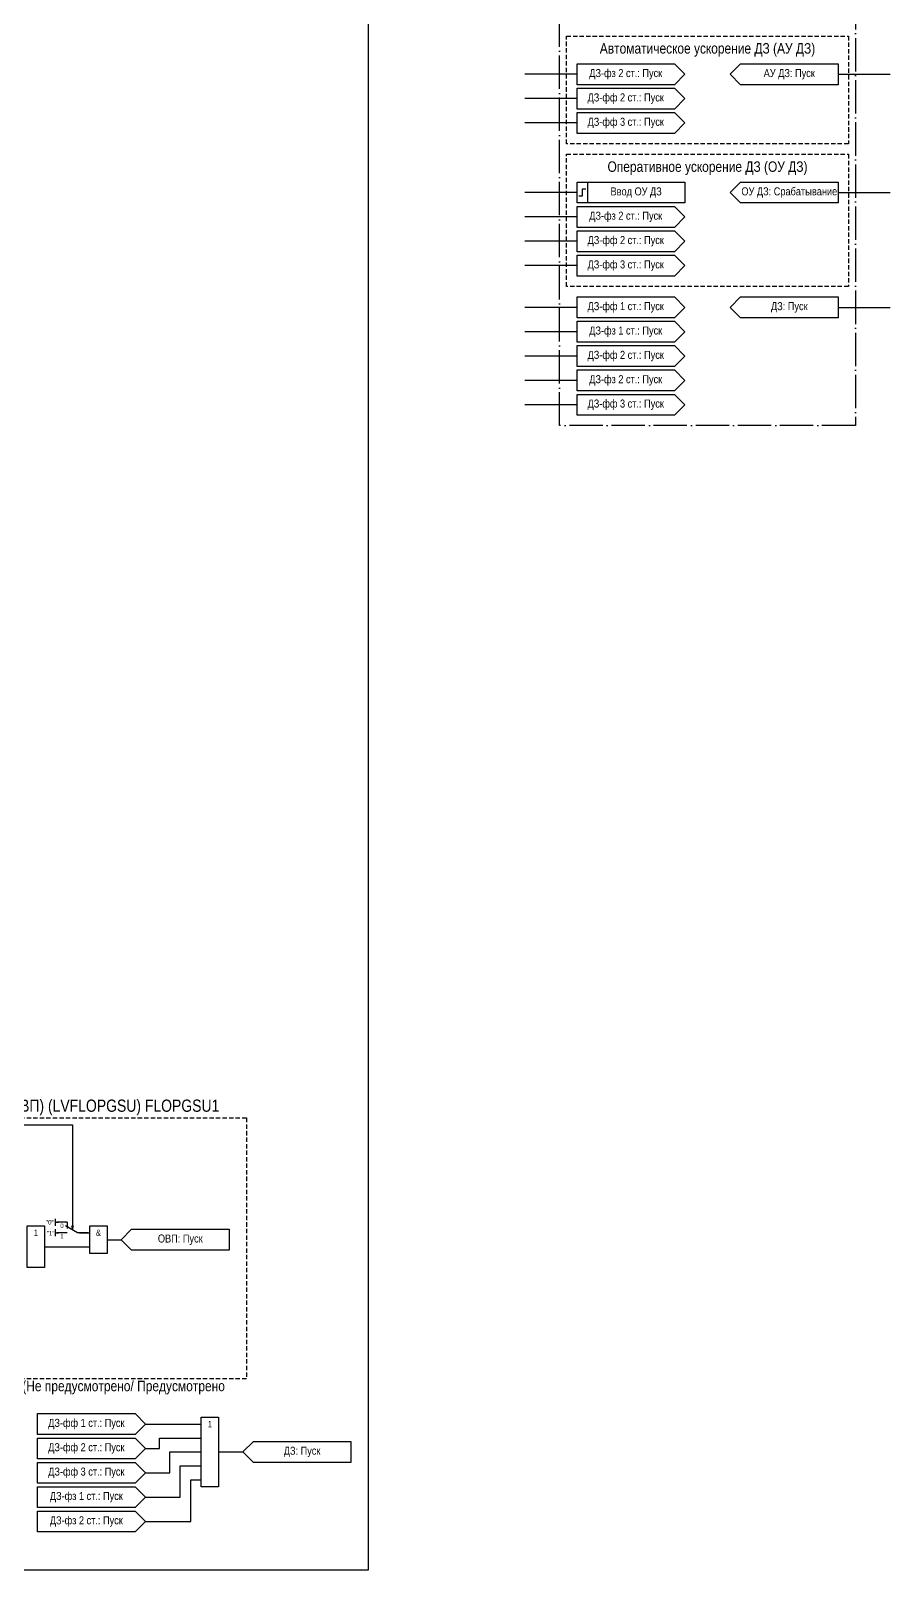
# Model space of a CAD drawing. Header units: millimetres. Extents: x -68 to 4847, y -35 to 2390.
# Drawn here: x 273 to 520, y 0 to 442.5 of the extents above; entities that cross this region are included whole.
import ezdxf
from ezdxf.enums import TextEntityAlignment as Align

# ---------------------------------------------------------------- set-up
doc = ezdxf.new("R2010")
doc.units = ezdxf.units.MM
doc.linetypes.add('ACAD_ISO04W100', pattern=[30, 24, -3, 0, -3])
doc.linetypes.add('штриховая2', pattern=[0.375, 0.25, -0.125])
doc.layers.add('TEXT', color=7, linetype='Continuous', lineweight=25)
doc.layers.add('Основная', color=7, linetype='Continuous')
doc.styles.add('2.5_Gost_RD', font='ARIALN.TTF', dxfattribs={"height": 2.5})
doc.styles.add('3.5_Gost_RD', font='ARIALN.TTF', dxfattribs={"height": 3.5})
doc.styles.add('Вывод', font='ARIALN.TTF', dxfattribs={"height": 2.5})
doc.styles.add('Компонент', font='ARIALN.TTF', dxfattribs={"height": 3.5})

# ---------------------------------------------------------------- blocks, each defined once
blk = doc.blocks.new('*U31')
at = {"layer": 'Основная', "color": 0}
blk.add_line((0, 0), (7, 4), dxfattribs=at)
at = {"layer": 'Основная', "ltscale": 0.35}
blk.add_line((6, 6), (6, 2.5), dxfattribs=at)
blk = doc.blocks.new('*U42')
at = {"layer": 'Основная', "color": 0}
for p, q in [((-3, 6), (-9, 6)), ((-3, 0), (-9, 0)), ((9, 0), (3, 0))]:
    blk.add_line(p, q, dxfattribs=at)
at = {"layer": 'Основная', "ltscale": 0.25, "xscale": -1}
blk.add_blockref('*U31', (3, 0), dxfattribs=at)
at = {"layer": 'Основная'}
for tag, height, style, p in [('ОУ', 3.5, 'Компонент', (-2, 10)), ('В1', 2.5, 'Вывод', (-13, 6)), ('В2', 2.5, 'Вывод', (-6, 4)), ('В3', 2.5, 'Вывод', (-6, -2))]:
    blk.add_attdef(tag, text='', height=height, dxfattribs=dict(at, style=style)).set_placement(p, align=Align.MIDDLE_CENTER)

msp = doc.modelspace()

# ---------------------------------------------------------------- linework, layer by layer
at = {"ltscale": 100}
for p, q in [((430, 430), (415, 430)), ((505, 430), (520, 430)), ((430, 423), (415, 423)), ((430, 416), (415, 416)), ((430, 396), (415, 396)), ((505, 396), (520, 396)), ((430, 389), (415, 389)), ((430, 382), (415, 382)), ((430, 375), (415, 375)), ((430, 363), (415, 363)), ((505, 363), (520, 363)), ((430, 356), (415, 356)), ((430, 349), (415, 349)), ((430, 342), (415, 342)), ((430, 335), (415, 335)), ((280, 101), (280, 99)), ((280, 100), (281, 100)), ((280, 98), (280, 96)), ((290, 91), (290, 99)), ((290, 99), (295, 99)), ((295, 99), (295, 91)), ((280, 97), (281, 97)), ((295, 91), (290, 91))]:
    msp.add_line(p, q, dxfattribs=at)
at = {"color": 3, "ltscale": 100}
msp.add_lwpolyline([(0, 1360), (370, 1360), (370, 0), (0, 0)], close=True, dxfattribs=at)
at = {"color": 251, "linetype": 'ACAD_ISO04W100', "lineweight": 30, "ltscale": 0.4, "true_color": 0x58595b}
msp.add_lwpolyline([(425, 1360), (510, 1360), (510, 329), (425, 329)], close=True, dxfattribs=at)
at = {"linetype": 'штриховая2', "ltscale": 5}
for points in [[(427, 441), (508, 441), (508, 410), (427, 410)], [(427, 407), (508, 407), (508, 369), (427, 369)], [(195, 130), (335, 130), (335, 55), (195, 55)]]:
    msp.add_lwpolyline(points, close=True, dxfattribs=at)
at = {"ltscale": 100}
for points in [[(430, 433), (458, 433), (461, 430), (458, 427), (430, 427), (430, 433)], [(430, 426), (458, 426), (461, 423), (458, 420), (430, 420), (430, 426)], [(430, 419), (458, 419), (461, 416), (458, 413), (430, 413), (430, 419)], [(430, 392), (458, 392), (461, 389), (458, 386), (430, 386), (430, 392)], [(430, 385), (458, 385), (461, 382), (458, 379), (430, 379), (430, 385)], [(430, 378), (458, 378), (461, 375), (458, 372), (430, 372), (430, 378)], [(430, 366), (458, 366), (461, 363), (458, 360), (430, 360), (430, 366)], [(430, 359), (458, 359), (461, 356), (458, 353), (430, 353), (430, 359)], [(430, 352), (458, 352), (461, 349), (458, 346), (430, 346), (430, 352)], [(430, 345), (458, 345), (461, 342), (458, 339), (430, 339), (430, 345)], [(430, 338), (458, 338), (461, 335), (458, 332), (430, 332), (430, 338)], [(277, 93), (290, 93)], [(287, 97), (290, 97)], [(295, 95), (299, 95)], [(275, 45), (303, 45), (306, 42), (303, 39), (275, 39), (275, 45)], [(306, 42), (322, 42)], [(275, 38), (303, 38), (306, 35), (303, 32), (275, 32), (275, 38)], [(306, 35), (310, 35), (310, 38), (322, 38)], [(275, 31), (303, 31), (306, 28), (303, 25), (275, 25), (275, 31)], [(306, 28), (313, 28), (313, 34), (322, 34)], [(327, 34), (334, 34)], [(306, 21), (316, 21), (316, 30), (322, 30)], [(275, 24), (303, 24), (306, 21), (303, 18), (275, 18), (275, 24)], [(306, 14), (319, 14), (319, 26), (322, 26)], [(275, 17), (303, 17), (306, 14), (303, 11), (275, 11), (275, 17)]]:
    msp.add_lwpolyline(points, dxfattribs=at)
for points in [[(505, 427), (477, 427), (474, 430), (477, 433), (505, 433)], [(430, 399), (433, 399), (433, 393), (430, 393)], [(430, 399), (461, 399), (461, 393), (430, 393)], [(505, 393), (477, 393), (474, 396), (477, 399), (505, 399)], [(505, 360), (477, 360), (474, 363), (477, 366), (505, 366)], [(272, 99), (277, 99), (277, 87), (272, 87)], [(330, 98), (330, 92), (302, 92), (299, 95), (302, 98)], [(322, 44), (327, 44), (327, 24), (322, 24)], [(365, 37), (365, 31), (337, 31), (334, 34), (337, 37)]]:
    msp.add_lwpolyline(points, close=True, dxfattribs=at)
at = {"lineweight": 30, "ltscale": 100}
msp.add_lwpolyline([(432.5, 397), (431.5, 397), (431.5, 395), (430.5, 395)], dxfattribs=at)
at = {"color": 6, "ltscale": 100}
for points in [[(190, 128), (285, 128), (285, 97.8571)], [(284.7241, 99), (285, 97.8571), (285.2759, 99)]]:
    msp.add_lwpolyline(points, dxfattribs=at)

# ---------------------------------------------------------------- block references
at = {"layer": 'Основная', "ltscale": 0.25}
ref = msp.add_blockref('*U42', (285, 97), dxfattribs=dict(at, xscale=0.5, yscale=0.5, zscale=0.5))
ref.add_attrib('В1', '"0"', dxfattribs={"height": 1.25, "style": 'Вывод'}).set_placement((278.5, 100), align=Align.MIDDLE_CENTER)
ref.add_attrib('В2', '0', dxfattribs={"height": 1.25, "style": 'Вывод'}).set_placement((282, 99), align=Align.MIDDLE_CENTER)
ref.add_attrib('В3', '1', dxfattribs={"height": 1.25, "style": 'Вывод'}).set_placement((282, 96), align=Align.MIDDLE_CENTER)

# ---------------------------------------------------------------- texts
at = {"color": 30, "ltscale": 100, "true_color": 0xf7941d, "char_height": 3, "width": 81, "attachment_point": 5, "style": '3.5_Gost_RD'}
for s, insert in [('Автоматическое ускорение ДЗ (АУ ДЗ)', (467.5, 437)), ('Оперативное ускорение ДЗ (ОУ ДЗ)', (467.5, 403))]:
    msp.add_mtext(s, dxfattribs=dict(at, insert=insert))
at = {"color": 30, "ltscale": 100, "attachment_point": 5, "style": '3.5_Gost_RD'}
for s, insert, char_height, width in [('Определение вида повреждения (ОВП) (LVFLOPGSU) {\\C6;FLOPGSU1}', (265, 133), 3.5, 140), ('\\pxql;SGF1 - {\\LРеж_БНН} - Режим контроля от БНН (Не предусмотрено/ Предусмотрено', (267.5, 52.5), 3, 135)]:
    msp.add_mtext(s, dxfattribs=dict(at, insert=insert, char_height=char_height, width=width))
at = {"ltscale": 100}
for s, insert, char_height, width, attachment_point, style in [('1', (274.5, 97), 1.8, 5, 5, '2.5_Gost_RD'), ('"1"', (277.6448, 97.4962), 1.25, 2, 1, '3.5_Gost_RD'), ('&', (292.5, 97), 1.8, 5, 5, '2.5_Gost_RD'), ('1', (324.5, 42), 1.8, 5, 5, '2.5_Gost_RD')]:
    msp.add_mtext(s, dxfattribs=dict(at, insert=insert, char_height=char_height, width=width, attachment_point=attachment_point, style=style))
at = {"layer": 'TEXT', "ltscale": 100, "char_height": 2.3, "width": 28, "attachment_point": 5, "style": '2.5_Gost_RD'}
for s, insert in [('\\pxsm0.7;ДЗ-фз 2 ст.: Пуск', (444, 430)), ('АУ ДЗ: Пуск', (491, 430)), ('\\pxsm0.7;ДЗ-фф 2 ст.: Пуск', (444, 423)), ('\\pxsm0.7;ДЗ-фф 3 ст.: Пуск', (444, 416)), ('\\pxsm0.7;Ввод ОУ ДЗ', (447, 396)), ('ОУ ДЗ: Срабатывание', (491, 396)), ('\\pxsm0.7;ДЗ-фз 2 ст.: Пуск', (444, 389)), ('\\pxsm0.7;ДЗ-фф 2 ст.: Пуск', (444, 382)), ('\\pxsm0.7;ДЗ-фф 3 ст.: Пуск', (444, 375)), ('\\pxsm0.7;ДЗ-фф 1 ст.: Пуск', (444, 363)), ('ДЗ: Пуск', (491, 363)), ('\\pxsm0.7;ДЗ-фз 1 ст.: Пуск', (444, 356)), ('\\pxsm0.7;ДЗ-фф 2 ст.: Пуск', (444, 349)), ('\\pxsm0.7;ДЗ-фз 2 ст.: Пуск', (444, 342)), ('\\pxsm0.7;ДЗ-фф 3 ст.: Пуск', (444, 335)), ('ОВП: Пуск', (316, 95)), ('ДЗ: Пуск', (351, 34))]:
    msp.add_mtext(s, dxfattribs=dict(at, insert=insert))
at = {"layer": 'TEXT', "color": 0, "ltscale": 100, "char_height": 2.3, "width": 28, "attachment_point": 5, "style": '2.5_Gost_RD'}
for s, insert in [('\\pxsm0.7;{\\C256;ДЗ-фф 1 ст.: Пуск}', (289, 42)), ('\\pxsm0.7;{\\C256;ДЗ-фф 2 ст.: Пуск}', (289, 35)), ('\\pxsm0.7;{\\C256;ДЗ-фф 3 ст.: Пуск}', (289, 28)), ('\\pxsm0.7;{\\C256;ДЗ-фз 1 ст.: Пуск}', (289, 21)), ('\\pxsm0.7;{\\C256;ДЗ-фз 2 ст.: Пуск}', (289, 14))]:
    msp.add_mtext(s, dxfattribs=dict(at, insert=insert))

doc.saveas('drawing.dxf')
